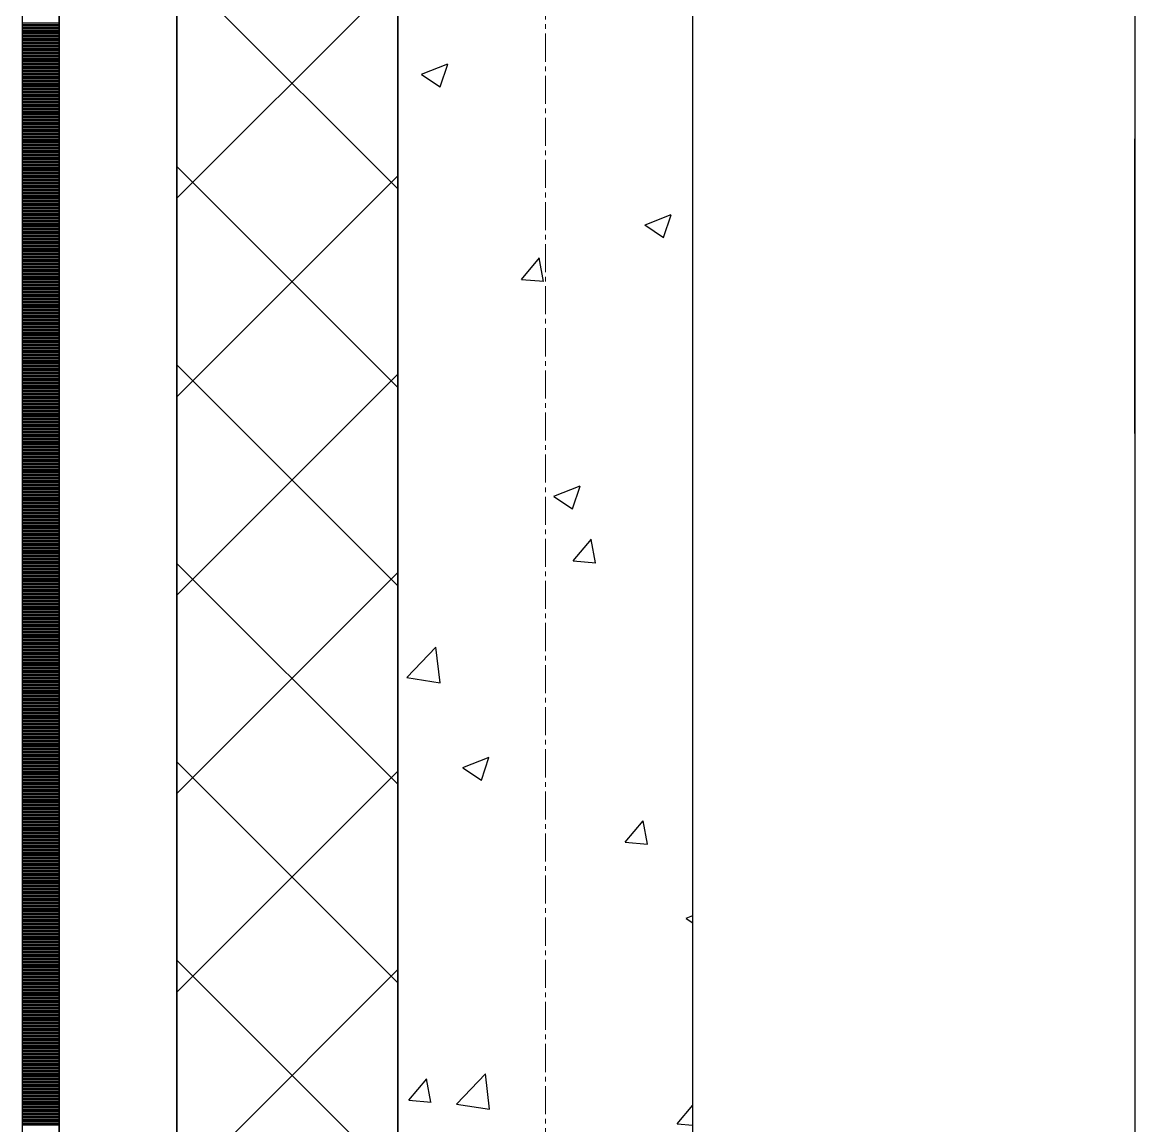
# Model space of a CAD drawing. Header units: millimetres. Extents: x -231292 to 573618, y -153144 to 564035.
# Drawn here: x 8548 to 9303, y 244696 to 245446 of the extents above; entities that cross this region are included whole.
import ezdxf

# ---------------------------------------------------------------- set-up
doc = ezdxf.new("R2010")
doc.units = ezdxf.units.MM
doc.linetypes.add('CENTER2', pattern=[28.575, 19.05, -3.175, 3.175, -3.175])
doc.layers.get('0').update_dxf_attribs({"color": 250})
for name, color, linetype, lineweight in [('АР_Стены ПЕНОблок', 250, 'Continuous', 20), ('АР_Тонкая', 250, 'Continuous', 5), ('АР_Утеплитель', 250, 'Continuous', 0), ('АР_Штриховка', 250, 'Continuous', 0), ('РД_Оси_100', 250, 'Continuous', 0)]:
    doc.layers.add(name, color=color, linetype=linetype, lineweight=lineweight)
doc.layers.add('КР_Балки-0.5', color=60, linetype='Continuous', lineweight=50, plot=False)

# ---------------------------------------------------------------- blocks, each defined once
blk = doc.blocks.new('оси_рен')
at = {"layer": 'РД_Оси_100', "color": 251, "linetype": 'CENTER2', "true_color": 0x636466}
blk.add_line((1195652.916, 135558.25), (1195652.916, 223268.25), dxfattribs=at)

msp = doc.modelspace()

# ---------------------------------------------------------------- linework, layer by layer
at = {"layer": 'АР_Стены ПЕНОблок', "color": 18, "linetype": 'Continuous', "lineweight": 25, "true_color": 0x000000}
for p, q in [((8803.243, 263866.253), (8803.243, 187666.253)), ((9003.243, 187666.253), (9003.243, 263866.253))]:
    msp.add_line(p, q, dxfattribs=at)
at = {"layer": 'АР_Тонкая', "color": 18, "linetype": 'Continuous', "lineweight": 25, "true_color": 0x000000}
for p, q in [((8548.243, 263866.253), (8548.243, 187666.253)), ((8573.243, 263866.253), (8573.243, 187666.253)), ((8573.243, 187666.253), (8573.243, 263866.253)), ((8653.243, 187666.253), (8653.243, 263866.253))]:
    msp.add_line(p, q, dxfattribs=at)
at = {"layer": 'АР_Утеплитель', "color": 18, "linetype": 'Continuous', "lineweight": 25, "true_color": 0x000000}
for p, q in [((8653.243, 263866.253), (8653.243, 187666.253)), ((8803.243, 187666.253), (8803.243, 263866.253))]:
    msp.add_line(p, q, dxfattribs=at)
at = {"layer": 'АР_Штриховка', "color": 18, "linetype": 'Continuous', "lineweight": 25, "true_color": 0x000000}
for p, q in [((8803.243, 245332.309), (8653.243, 245482.309)), ((8653.243, 245326.022), (8803.243, 245476.022)), ((8548.243, 245445.002), (8573.243, 245445.002)), ((8548.243, 245444.002), (8573.243, 245444.002)), ((8548.243, 245443.002), (8573.243, 245443.002)), ((8548.243, 245442.002), (8573.243, 245442.002)), ((8548.243, 245441.002), (8573.243, 245441.002)), ((8548.243, 245440.002), (8573.243, 245440.002)), ((8548.243, 245439.002), (8573.243, 245439.002)), ((8548.243, 245438.002), (8573.243, 245438.002)), ((8548.243, 245437.002), (8573.243, 245437.002)), ((8548.243, 245436.002), (8573.243, 245436.002)), ((8548.243, 245435.002), (8573.243, 245435.002)), ((8548.243, 245434.002), (8573.243, 245434.002)), ((8548.243, 245433.002), (8573.243, 245433.002)), ((8548.243, 245432.002), (8573.243, 245432.002)), ((8548.243, 245431.002), (8573.243, 245431.002)), ((8548.243, 245430.002), (8573.243, 245430.002)), ((8548.243, 245429.002), (8573.243, 245429.002)), ((8548.243, 245428.002), (8573.243, 245428.002)), ((8548.243, 245427.002), (8573.243, 245427.002)), ((8548.243, 245426.002), (8573.243, 245426.002)), ((8548.243, 245425.002), (8573.243, 245425.002)), ((8548.243, 245424.002), (8573.243, 245424.002)), ((8548.243, 245423.002), (8573.243, 245423.002)), ((8548.243, 245422.002), (8573.243, 245422.002)), ((8548.243, 245421.002), (8573.243, 245421.002)), ((8548.243, 245420.002), (8573.243, 245420.002)), ((8548.243, 245419.002), (8573.243, 245419.002)), ((8548.243, 245418.002), (8573.243, 245418.002)), ((8548.243, 245417.002), (8573.243, 245417.002)), ((8548.243, 245416.002), (8573.243, 245416.002)), ((8548.243, 245415.002), (8573.243, 245415.002)), ((8548.243, 245414.002), (8573.243, 245414.002)), ((8548.243, 245413.002), (8573.243, 245413.002)), ((8819.287, 245410.353), (8837.071, 245417.18)), ((8831.835, 245401.614), (8836.985, 245416.963)), ((8548.243, 245412.002), (8573.243, 245412.002)), ((8548.243, 245411.002), (8573.243, 245411.002)), ((8548.243, 245410.002), (8573.243, 245410.002)), ((8548.243, 245409.002), (8573.243, 245409.002)), ((8548.243, 245408.002), (8573.243, 245408.002)), ((8548.243, 245407.002), (8573.243, 245407.002)), ((8548.243, 245406.002), (8573.243, 245406.002)), ((8819.19, 245410.139), (8831.824, 245401.617)), ((8548.243, 245405.002), (8573.243, 245405.002)), ((8548.243, 245404.002), (8573.243, 245404.002)), ((8548.243, 245403.002), (8573.243, 245403.002)), ((8548.243, 245402.002), (8573.243, 245402.002)), ((8548.243, 245401.002), (8573.243, 245401.002)), ((8548.243, 245400.002), (8573.243, 245400.002)), ((8548.243, 245399.002), (8573.243, 245399.002)), ((8548.243, 245398.002), (8573.243, 245398.002)), ((8548.243, 245397.002), (8573.243, 245397.002)), ((8548.243, 245396.002), (8573.243, 245396.002)), ((8548.243, 245395.002), (8573.243, 245395.002)), ((8548.243, 245394.002), (8573.243, 245394.002)), ((8548.243, 245393.002), (8573.243, 245393.002)), ((8548.243, 245392.002), (8573.243, 245392.002)), ((8548.243, 245391.002), (8573.243, 245391.002)), ((8548.243, 245390.002), (8573.243, 245390.002)), ((8548.243, 245389.002), (8573.243, 245389.002)), ((8548.243, 245388.002), (8573.243, 245388.002)), ((8548.243, 245387.002), (8573.243, 245387.002)), ((8548.243, 245386.002), (8573.243, 245386.002)), ((8548.243, 245385.002), (8573.243, 245385.002)), ((8548.243, 245384.002), (8573.243, 245384.002)), ((8548.243, 245383.002), (8573.243, 245383.002)), ((8548.243, 245382.002), (8573.243, 245382.002)), ((8548.243, 245381.002), (8573.243, 245381.002)), ((8548.243, 245380.002), (8573.243, 245380.002)), ((8548.243, 245379.002), (8573.243, 245379.002)), ((8548.243, 245378.002), (8573.243, 245378.002)), ((8548.243, 245377.002), (8573.243, 245377.002)), ((8548.243, 245376.002), (8573.243, 245376.002)), ((8548.243, 245375.002), (8573.243, 245375.002)), ((8548.243, 245374.002), (8573.243, 245374.002)), ((8548.243, 245373.002), (8573.243, 245373.002)), ((8548.243, 245372.002), (8573.243, 245372.002)), ((8548.243, 245371.002), (8573.243, 245371.002)), ((8548.243, 245370.002), (8573.243, 245370.002)), ((8548.243, 245369.002), (8573.243, 245369.002)), ((8548.243, 245368.002), (8573.243, 245368.002)), ((8548.243, 245367.002), (8573.243, 245367.002)), ((8548.243, 245366.002), (8573.243, 245366.002)), ((8548.243, 245365.002), (8573.243, 245365.002)), ((8548.243, 245364.002), (8573.243, 245364.002)), ((8548.243, 245363.002), (8573.243, 245363.002)), ((8548.243, 245362.002), (8573.243, 245362.002)), ((8548.243, 245361.002), (8573.243, 245361.002)), ((8548.243, 245360.002), (8573.243, 245360.002)), ((8548.243, 245359.002), (8573.243, 245359.002)), ((8548.243, 245358.002), (8573.243, 245358.002)), ((8548.243, 245357.002), (8573.243, 245357.002)), ((8548.243, 245356.002), (8573.243, 245356.002)), ((8548.243, 245355.002), (8573.243, 245355.002)), ((8548.243, 245354.002), (8573.243, 245354.002)), ((8548.243, 245353.002), (8573.243, 245353.002)), ((8548.243, 245352.002), (8573.243, 245352.002)), ((8548.243, 245351.002), (8573.243, 245351.002)), ((8548.243, 245350.002), (8573.243, 245350.002)), ((8548.243, 245349.002), (8573.243, 245349.002)), ((8548.243, 245348.002), (8573.243, 245348.002)), ((8548.243, 245347.002), (8573.243, 245347.002)), ((8548.243, 245346.002), (8573.243, 245346.002)), ((8803.243, 245197.605), (8653.243, 245347.605)), ((8548.243, 245345.002), (8573.243, 245345.002)), ((8548.243, 245344.002), (8573.243, 245344.002)), ((8548.243, 245343.002), (8573.243, 245343.002)), ((8548.243, 245342.002), (8573.243, 245342.002)), ((8548.243, 245341.002), (8573.243, 245341.002)), ((8548.243, 245340.002), (8573.243, 245340.002)), ((8548.243, 245339.002), (8573.243, 245339.002)), ((8548.243, 245338.002), (8573.243, 245338.002)), ((8653.243, 245191.318), (8803.243, 245341.318)), ((8548.243, 245337.002), (8573.243, 245337.002)), ((8548.243, 245336.002), (8573.243, 245336.002)), ((8548.243, 245335.002), (8573.243, 245335.002)), ((8548.243, 245334.002), (8573.243, 245334.002)), ((8548.243, 245333.002), (8573.243, 245333.002)), ((8548.243, 245332.002), (8573.243, 245332.002)), ((8548.243, 245331.002), (8573.243, 245331.002)), ((8548.243, 245330.002), (8573.243, 245330.002)), ((8548.243, 245329.002), (8573.243, 245329.002)), ((8548.243, 245328.002), (8573.243, 245328.002)), ((8548.243, 245327.002), (8573.243, 245327.002)), ((8548.243, 245326.002), (8573.243, 245326.002)), ((8548.243, 245325.002), (8573.243, 245325.002)), ((8548.243, 245324.002), (8573.243, 245324.002)), ((8548.243, 245323.002), (8573.243, 245323.002)), ((8548.243, 245322.002), (8573.243, 245322.002)), ((8548.243, 245321.002), (8573.243, 245321.002)), ((8548.243, 245320.002), (8573.243, 245320.002)), ((8548.243, 245319.002), (8573.243, 245319.002)), ((8548.243, 245318.002), (8573.243, 245318.002)), ((8548.243, 245317.002), (8573.243, 245317.002)), ((8548.243, 245316.002), (8573.243, 245316.002)), ((8548.243, 245315.002), (8573.243, 245315.002)), ((8970.901, 245308.088), (8988.686, 245314.914)), ((8548.243, 245314.002), (8573.243, 245314.002)), ((8548.243, 245313.002), (8573.243, 245313.002)), ((8548.243, 245312.002), (8573.243, 245312.002)), ((8548.243, 245311.002), (8573.243, 245311.002)), ((8548.243, 245310.002), (8573.243, 245310.002)), ((8548.243, 245309.002), (8573.243, 245309.002)), ((8548.243, 245308.002), (8573.243, 245308.002)), ((8970.804, 245307.873), (8983.439, 245299.351)), ((8983.449, 245299.348), (8988.599, 245314.698)), ((8548.243, 245307.002), (8573.243, 245307.002)), ((8548.243, 245306.002), (8573.243, 245306.002)), ((8548.243, 245305.002), (8573.243, 245305.002)), ((8548.243, 245304.002), (8573.243, 245304.002)), ((8548.243, 245303.002), (8573.243, 245303.002)), ((8548.243, 245302.002), (8573.243, 245302.002)), ((8548.243, 245301.002), (8573.243, 245301.002)), ((8548.243, 245300.002), (8573.243, 245300.002)), ((8548.243, 245299.002), (8573.243, 245299.002)), ((8548.243, 245298.002), (8573.243, 245298.002)), ((8548.243, 245297.002), (8573.243, 245297.002)), ((8548.243, 245296.002), (8573.243, 245296.002)), ((8548.243, 245295.002), (8573.243, 245295.002)), ((8548.243, 245294.002), (8573.243, 245294.002)), ((8548.243, 245293.002), (8573.243, 245293.002)), ((8548.243, 245292.002), (8573.243, 245292.002)), ((8548.243, 245291.002), (8573.243, 245291.002)), ((8548.243, 245290.002), (8573.243, 245290.002)), ((8548.243, 245289.002), (8573.243, 245289.002)), ((8548.243, 245288.002), (8573.243, 245288.002)), ((8548.243, 245287.002), (8573.243, 245287.002)), ((8548.243, 245286.002), (8573.243, 245286.002)), ((8548.243, 245285.002), (8573.243, 245285.002)), ((8886.97, 245270.977), (8899.215, 245285.57)), ((8902.035, 245269.617), (8899.098, 245285.538)), ((8548.243, 245284.002), (8573.243, 245284.002)), ((8548.243, 245283.002), (8573.243, 245283.002)), ((8548.243, 245282.002), (8573.243, 245282.002)), ((8548.243, 245281.002), (8573.243, 245281.002)), ((8548.243, 245280.002), (8573.243, 245280.002)), ((8548.243, 245279.002), (8573.243, 245279.002)), ((8548.243, 245278.002), (8573.243, 245278.002)), ((8548.243, 245277.002), (8573.243, 245277.002)), ((8548.243, 245276.002), (8573.243, 245276.002)), ((8548.243, 245275.002), (8573.243, 245275.002)), ((8548.243, 245274.002), (8573.243, 245274.002)), ((8548.243, 245273.002), (8573.243, 245273.002)), ((8548.243, 245272.002), (8573.243, 245272.002)), ((8548.243, 245271.002), (8573.243, 245271.002)), ((8548.243, 245270.002), (8573.243, 245270.002)), ((8886.969, 245270.966), (8902.151, 245269.638)), ((8548.243, 245269.002), (8573.243, 245269.002)), ((8548.243, 245268.002), (8573.243, 245268.002)), ((8548.243, 245267.002), (8573.243, 245267.002)), ((8548.243, 245266.002), (8573.243, 245266.002)), ((8548.243, 245265.002), (8573.243, 245265.002)), ((8548.243, 245264.002), (8573.243, 245264.002)), ((8548.243, 245263.002), (8573.243, 245263.002)), ((8548.243, 245262.002), (8573.243, 245262.002)), ((8548.243, 245261.002), (8573.243, 245261.002)), ((8548.243, 245260.002), (8573.243, 245260.002)), ((8548.243, 245259.002), (8573.243, 245259.002)), ((8548.243, 245258.002), (8573.243, 245258.002)), ((8548.243, 245257.002), (8573.243, 245257.002)), ((8548.243, 245256.002), (8573.243, 245256.002)), ((8548.243, 245255.002), (8573.243, 245255.002)), ((8548.243, 245254.002), (8573.243, 245254.002)), ((8548.243, 245253.002), (8573.243, 245253.002)), ((8548.243, 245252.002), (8573.243, 245252.002)), ((8548.243, 245251.002), (8573.243, 245251.002)), ((8548.243, 245250.002), (8573.243, 245250.002)), ((8548.243, 245249.002), (8573.243, 245249.002)), ((8548.243, 245248.002), (8573.243, 245248.002)), ((8548.243, 245247.002), (8573.243, 245247.002)), ((8548.243, 245246.002), (8573.243, 245246.002)), ((8548.243, 245245.002), (8573.243, 245245.002)), ((8548.243, 245244.002), (8573.243, 245244.002)), ((8548.243, 245243.002), (8573.243, 245243.002)), ((8548.243, 245242.002), (8573.243, 245242.002)), ((8548.243, 245241.002), (8573.243, 245241.002)), ((8548.243, 245240.002), (8573.243, 245240.002)), ((8548.243, 245239.002), (8573.243, 245239.002)), ((8548.243, 245238.002), (8573.243, 245238.002)), ((8548.243, 245237.002), (8573.243, 245237.002)), ((8548.243, 245236.002), (8573.243, 245236.002)), ((8548.243, 245235.002), (8573.243, 245235.002)), ((8548.243, 245234.002), (8573.243, 245234.002)), ((8548.243, 245233.002), (8573.243, 245233.002)), ((8548.243, 245232.002), (8573.243, 245232.002)), ((8548.243, 245231.002), (8573.243, 245231.002)), ((8548.243, 245230.002), (8573.243, 245230.002)), ((8548.243, 245229.002), (8573.243, 245229.002)), ((8548.243, 245228.002), (8573.243, 245228.002)), ((8548.243, 245227.002), (8573.243, 245227.002)), ((8548.243, 245226.002), (8573.243, 245226.002)), ((8548.243, 245225.002), (8573.243, 245225.002)), ((8548.243, 245224.002), (8573.243, 245224.002)), ((8548.243, 245223.002), (8573.243, 245223.002)), ((8548.243, 245222.002), (8573.243, 245222.002)), ((8548.243, 245221.002), (8573.243, 245221.002)), ((8548.243, 245220.002), (8573.243, 245220.002)), ((8548.243, 245219.002), (8573.243, 245219.002)), ((8548.243, 245218.002), (8573.243, 245218.002)), ((8548.243, 245217.002), (8573.243, 245217.002)), ((8548.243, 245216.002), (8573.243, 245216.002)), ((8548.243, 245215.002), (8573.243, 245215.002)), ((8548.243, 245214.002), (8573.243, 245214.002)), ((8548.243, 245213.002), (8573.243, 245213.002)), ((8548.243, 245212.002), (8573.243, 245212.002)), ((8548.243, 245211.002), (8573.243, 245211.002)), ((8548.243, 245210.002), (8573.243, 245210.002)), ((8803.243, 245062.901), (8653.243, 245212.901)), ((8548.243, 245209.002), (8573.243, 245209.002)), ((8548.243, 245208.002), (8573.243, 245208.002)), ((8548.243, 245207.002), (8573.243, 245207.002)), ((8548.243, 245206.002), (8573.243, 245206.002)), ((8548.243, 245205.002), (8573.243, 245205.002)), ((8548.243, 245204.002), (8573.243, 245204.002)), ((8548.243, 245203.002), (8573.243, 245203.002)), ((8548.243, 245202.002), (8573.243, 245202.002)), ((8653.243, 245056.614), (8803.243, 245206.614)), ((8548.243, 245201.002), (8573.243, 245201.002)), ((8548.243, 245200.002), (8573.243, 245200.002)), ((8548.243, 245199.002), (8573.243, 245199.002)), ((8548.243, 245198.002), (8573.243, 245198.002)), ((8548.243, 245197.002), (8573.243, 245197.002)), ((8548.243, 245196.002), (8573.243, 245196.002)), ((8548.243, 245195.002), (8573.243, 245195.002)), ((8548.243, 245194.002), (8573.243, 245194.002)), ((8548.243, 245193.002), (8573.243, 245193.002)), ((8548.243, 245192.002), (8573.243, 245192.002)), ((8548.243, 245191.002), (8573.243, 245191.002)), ((8548.243, 245190.002), (8573.243, 245190.002)), ((8548.243, 245189.002), (8573.243, 245189.002)), ((8548.243, 245188.002), (8573.243, 245188.002)), ((8548.243, 245187.002), (8573.243, 245187.002)), ((8548.243, 245186.002), (8573.243, 245186.002)), ((8548.243, 245185.002), (8573.243, 245185.002)), ((8548.243, 245184.002), (8573.243, 245184.002)), ((8548.243, 245183.002), (8573.243, 245183.002)), ((8548.243, 245182.002), (8573.243, 245182.002)), ((8548.243, 245181.002), (8573.243, 245181.002)), ((8548.243, 245180.002), (8573.243, 245180.002)), ((8548.243, 245179.002), (8573.243, 245179.002)), ((8548.243, 245178.002), (8573.243, 245178.002)), ((8548.243, 245177.002), (8573.243, 245177.002)), ((8548.243, 245176.002), (8573.243, 245176.002)), ((8548.243, 245175.002), (8573.243, 245175.002)), ((8548.243, 245174.002), (8573.243, 245174.002)), ((8548.243, 245173.002), (8573.243, 245173.002)), ((8548.243, 245172.002), (8573.243, 245172.002)), ((8548.243, 245171.002), (8573.243, 245171.002)), ((8548.243, 245170.002), (8573.243, 245170.002)), ((8548.243, 245169.002), (8573.243, 245169.002)), ((8548.243, 245168.002), (8573.243, 245168.002)), ((8548.243, 245167.002), (8573.243, 245167.002)), ((8548.243, 245166.002), (8573.243, 245166.002)), ((8548.243, 245165.002), (8573.243, 245165.002)), ((8548.243, 245164.002), (8573.243, 245164.002)), ((8548.243, 245163.002), (8573.243, 245163.002)), ((8548.243, 245162.002), (8573.243, 245162.002)), ((8548.243, 245161.002), (8573.243, 245161.002)), ((8548.243, 245160.002), (8573.243, 245160.002)), ((8548.243, 245159.002), (8573.243, 245159.002)), ((8548.243, 245158.002), (8573.243, 245158.002)), ((8548.243, 245157.002), (8573.243, 245157.002)), ((8548.243, 245156.002), (8573.243, 245156.002)), ((8548.243, 245155.002), (8573.243, 245155.002)), ((8548.243, 245154.002), (8573.243, 245154.002)), ((8548.243, 245153.002), (8573.243, 245153.002)), ((8548.243, 245152.002), (8573.243, 245152.002)), ((8548.243, 245151.002), (8573.243, 245151.002)), ((8548.243, 245150.002), (8573.243, 245150.002)), ((8548.243, 245149.002), (8573.243, 245149.002)), ((8548.243, 245148.002), (8573.243, 245148.002)), ((8548.243, 245147.002), (8573.243, 245147.002)), ((8548.243, 245146.002), (8573.243, 245146.002)), ((8548.243, 245145.002), (8573.243, 245145.002)), ((8548.243, 245144.002), (8573.243, 245144.002)), ((8548.243, 245143.002), (8573.243, 245143.002)), ((8548.243, 245142.002), (8573.243, 245142.002)), ((8548.243, 245141.002), (8573.243, 245141.002)), ((8548.243, 245140.002), (8573.243, 245140.002)), ((8548.243, 245139.002), (8573.243, 245139.002)), ((8548.243, 245138.002), (8573.243, 245138.002)), ((8548.243, 245137.002), (8573.243, 245137.002)), ((8548.243, 245136.002), (8573.243, 245136.002)), ((8548.243, 245135.002), (8573.243, 245135.002)), ((8548.243, 245134.002), (8573.243, 245134.002)), ((8548.243, 245133.002), (8573.243, 245133.002)), ((8548.243, 245132.002), (8573.243, 245132.002)), ((8548.243, 245131.002), (8573.243, 245131.002)), ((8548.243, 245130.002), (8573.243, 245130.002)), ((8548.243, 245129.002), (8573.243, 245129.002)), ((8548.243, 245128.002), (8573.243, 245128.002)), ((8548.243, 245127.002), (8573.243, 245127.002)), ((8909.099, 245123.899), (8926.884, 245130.726)), ((8921.647, 245115.161), (8926.797, 245130.51)), ((8548.243, 245126.002), (8573.243, 245126.002)), ((8548.243, 245125.002), (8573.243, 245125.002)), ((8548.243, 245124.002), (8573.243, 245124.002)), ((8548.243, 245123.002), (8573.243, 245123.002)), ((8548.243, 245122.002), (8573.243, 245122.002)), ((8548.243, 245121.002), (8573.243, 245121.002)), ((8548.243, 245120.002), (8573.243, 245120.002)), ((8548.243, 245119.002), (8573.243, 245119.002)), ((8909.002, 245123.685), (8921.637, 245115.163)), ((8548.243, 245118.002), (8573.243, 245118.002)), ((8548.243, 245117.002), (8573.243, 245117.002)), ((8548.243, 245116.002), (8573.243, 245116.002)), ((8548.243, 245115.002), (8573.243, 245115.002)), ((8548.243, 245114.002), (8573.243, 245114.002)), ((8548.243, 245113.002), (8573.243, 245113.002)), ((8548.243, 245112.002), (8573.243, 245112.002)), ((8548.243, 245111.002), (8573.243, 245111.002)), ((8548.243, 245110.002), (8573.243, 245110.002)), ((8548.243, 245109.002), (8573.243, 245109.002)), ((8548.243, 245108.002), (8573.243, 245108.002)), ((8548.243, 245107.002), (8573.243, 245107.002)), ((8548.243, 245106.002), (8573.243, 245106.002)), ((8548.243, 245105.002), (8573.243, 245105.002)), ((8548.243, 245104.002), (8573.243, 245104.002)), ((8548.243, 245103.002), (8573.243, 245103.002)), ((8548.243, 245102.002), (8573.243, 245102.002)), ((8548.243, 245101.002), (8573.243, 245101.002)), ((8548.243, 245100.002), (8573.243, 245100.002)), ((8548.243, 245099.002), (8573.243, 245099.002)), ((8548.243, 245098.002), (8573.243, 245098.002)), ((8548.243, 245097.002), (8573.243, 245097.002)), ((8548.243, 245096.002), (8573.243, 245096.002)), ((8548.243, 245095.002), (8573.243, 245095.002)), ((8548.243, 245094.002), (8573.243, 245094.002)), ((8548.243, 245093.002), (8573.243, 245093.002)), ((8548.243, 245092.002), (8573.243, 245092.002)), ((8548.243, 245091.002), (8573.243, 245091.002)), ((8548.243, 245090.002), (8573.243, 245090.002)), ((8548.243, 245089.002), (8573.243, 245089.002)), ((8922.213, 245079.92), (8934.458, 245094.513)), ((8937.278, 245078.56), (8934.341, 245094.481)), ((8548.243, 245088.002), (8573.243, 245088.002)), ((8548.243, 245087.002), (8573.243, 245087.002)), ((8548.243, 245086.002), (8573.243, 245086.002)), ((8548.243, 245085.002), (8573.243, 245085.002)), ((8548.243, 245084.002), (8573.243, 245084.002)), ((8548.243, 245083.002), (8573.243, 245083.002)), ((8548.243, 245082.002), (8573.243, 245082.002)), ((8548.243, 245081.002), (8573.243, 245081.002)), ((8548.243, 245080.002), (8573.243, 245080.002)), ((8548.243, 245079.002), (8573.243, 245079.002)), ((8548.243, 245078.002), (8573.243, 245078.002)), ((8548.243, 245077.002), (8573.243, 245077.002)), ((8548.243, 245076.002), (8573.243, 245076.002)), ((8548.243, 245075.002), (8573.243, 245075.002)), ((8548.243, 245074.002), (8573.243, 245074.002)), ((8803.243, 244928.197), (8653.243, 245078.197)), ((8922.212, 245079.91), (8937.394, 245078.581)), ((8548.243, 245073.002), (8573.243, 245073.002)), ((8548.243, 245072.002), (8573.243, 245072.002)), ((8548.243, 245071.002), (8573.243, 245071.002)), ((8548.243, 245070.002), (8573.243, 245070.002)), ((8548.243, 245069.002), (8573.243, 245069.002)), ((8548.243, 245068.002), (8573.243, 245068.002)), ((8548.243, 245067.002), (8573.243, 245067.002)), ((8548.243, 245066.002), (8573.243, 245066.002)), ((8653.243, 244921.91), (8803.243, 245071.91)), ((8548.243, 245065.002), (8573.243, 245065.002)), ((8548.243, 245064.002), (8573.243, 245064.002)), ((8548.243, 245063.002), (8573.243, 245063.002)), ((8548.243, 245062.002), (8573.243, 245062.002)), ((8548.243, 245061.002), (8573.243, 245061.002)), ((8548.243, 245060.002), (8573.243, 245060.002)), ((8548.243, 245059.002), (8573.243, 245059.002)), ((8548.243, 245058.002), (8573.243, 245058.002)), ((8548.243, 245057.002), (8573.243, 245057.002)), ((8548.243, 245056.002), (8573.243, 245056.002)), ((8548.243, 245055.002), (8573.243, 245055.002)), ((8548.243, 245054.002), (8573.243, 245054.002)), ((8548.243, 245053.002), (8573.243, 245053.002)), ((8548.243, 245052.002), (8573.243, 245052.002)), ((8548.243, 245051.002), (8573.243, 245051.002)), ((8548.243, 245050.002), (8573.243, 245050.002)), ((8548.243, 245049.002), (8573.243, 245049.002)), ((8548.243, 245048.002), (8573.243, 245048.002)), ((8548.243, 245047.002), (8573.243, 245047.002)), ((8548.243, 245046.002), (8573.243, 245046.002)), ((8548.243, 245045.002), (8573.243, 245045.002)), ((8548.243, 245044.002), (8573.243, 245044.002)), ((8548.243, 245043.002), (8573.243, 245043.002)), ((8548.243, 245042.002), (8573.243, 245042.002)), ((8548.243, 245041.002), (8573.243, 245041.002)), ((8548.243, 245040.002), (8573.243, 245040.002)), ((8548.243, 245039.002), (8573.243, 245039.002)), ((8548.243, 245038.002), (8573.243, 245038.002)), ((8548.243, 245037.002), (8573.243, 245037.002)), ((8548.243, 245036.002), (8573.243, 245036.002)), ((8548.243, 245035.002), (8573.243, 245035.002)), ((8548.243, 245034.002), (8573.243, 245034.002)), ((8548.243, 245033.002), (8573.243, 245033.002)), ((8548.243, 245032.002), (8573.243, 245032.002)), ((8548.243, 245031.002), (8573.243, 245031.002)), ((8548.243, 245030.002), (8573.243, 245030.002)), ((8548.243, 245029.002), (8573.243, 245029.002)), ((8548.243, 245028.002), (8573.243, 245028.002)), ((8548.243, 245027.002), (8573.243, 245027.002)), ((8548.243, 245026.002), (8573.243, 245026.002)), ((8548.243, 245025.002), (8573.243, 245025.002)), ((8548.243, 245024.002), (8573.243, 245024.002)), ((8548.243, 245023.002), (8573.243, 245023.002)), ((8548.243, 245022.002), (8573.243, 245022.002)), ((8548.243, 245021.002), (8573.243, 245021.002)), ((8809.183, 245000.627), (8828.967, 245021.246)), ((8831.762, 244997.122), (8828.956, 245021.245)), ((8548.243, 245020.002), (8573.243, 245020.002)), ((8548.243, 245019.002), (8573.243, 245019.002)), ((8548.243, 245018.002), (8573.243, 245018.002)), ((8548.243, 245017.002), (8573.243, 245017.002)), ((8548.243, 245016.002), (8573.243, 245016.002)), ((8548.243, 245015.002), (8573.243, 245015.002)), ((8548.243, 245014.002), (8573.243, 245014.002)), ((8548.243, 245013.002), (8573.243, 245013.002)), ((8548.243, 245012.002), (8573.243, 245012.002)), ((8548.243, 245011.002), (8573.243, 245011.002)), ((8548.243, 245010.002), (8573.243, 245010.002)), ((8548.243, 245009.002), (8573.243, 245009.002)), ((8548.243, 245008.002), (8573.243, 245008.002)), ((8548.243, 245007.002), (8573.243, 245007.002)), ((8548.243, 245006.002), (8573.243, 245006.002)), ((8548.243, 245005.002), (8573.243, 245005.002)), ((8548.243, 245004.002), (8573.243, 245004.002)), ((8548.243, 245003.002), (8573.243, 245003.002)), ((8548.243, 245002.002), (8573.243, 245002.002)), ((8548.243, 245001.002), (8573.243, 245001.002)), ((8548.243, 245000.002), (8573.243, 245000.002)), ((8548.243, 244999.002), (8573.243, 244999.002)), ((8548.243, 244998.002), (8573.243, 244998.002)), ((8809.175, 245000.645), (8831.765, 244997.141)), ((8548.243, 244997.002), (8573.243, 244997.002)), ((8548.243, 244996.002), (8573.243, 244996.002)), ((8548.243, 244995.002), (8573.243, 244995.002)), ((8548.243, 244994.002), (8573.243, 244994.002)), ((8548.243, 244993.002), (8573.243, 244993.002)), ((8548.243, 244992.002), (8573.243, 244992.002)), ((8548.243, 244991.002), (8573.243, 244991.002)), ((8548.243, 244990.002), (8573.243, 244990.002)), ((8548.243, 244989.002), (8573.243, 244989.002)), ((8548.243, 244988.002), (8573.243, 244988.002)), ((8548.243, 244987.002), (8573.243, 244987.002)), ((8548.243, 244986.002), (8573.243, 244986.002)), ((8548.243, 244985.002), (8573.243, 244985.002)), ((8548.243, 244984.002), (8573.243, 244984.002)), ((8548.243, 244983.002), (8573.243, 244983.002)), ((8548.243, 244982.002), (8573.243, 244982.002)), ((8548.243, 244981.002), (8573.243, 244981.002)), ((8548.243, 244980.002), (8573.243, 244980.002)), ((8548.243, 244979.002), (8573.243, 244979.002)), ((8548.243, 244978.002), (8573.243, 244978.002)), ((8548.243, 244977.002), (8573.243, 244977.002)), ((8548.243, 244976.002), (8573.243, 244976.002)), ((8548.243, 244975.002), (8573.243, 244975.002)), ((8548.243, 244974.002), (8573.243, 244974.002)), ((8548.243, 244973.002), (8573.243, 244973.002)), ((8548.243, 244972.002), (8573.243, 244972.002)), ((8548.243, 244971.002), (8573.243, 244971.002)), ((8548.243, 244970.002), (8573.243, 244970.002)), ((8548.243, 244969.002), (8573.243, 244969.002)), ((8548.243, 244968.002), (8573.243, 244968.002)), ((8548.243, 244967.002), (8573.243, 244967.002)), ((8548.243, 244966.002), (8573.243, 244966.002)), ((8548.243, 244965.002), (8573.243, 244965.002)), ((8548.243, 244964.002), (8573.243, 244964.002)), ((8548.243, 244963.002), (8573.243, 244963.002)), ((8548.243, 244962.002), (8573.243, 244962.002)), ((8548.243, 244961.002), (8573.243, 244961.002)), ((8548.243, 244960.002), (8573.243, 244960.002)), ((8548.243, 244959.002), (8573.243, 244959.002)), ((8548.243, 244958.002), (8573.243, 244958.002)), ((8548.243, 244957.002), (8573.243, 244957.002)), ((8548.243, 244956.002), (8573.243, 244956.002)), ((8548.243, 244955.002), (8573.243, 244955.002)), ((8548.243, 244954.002), (8573.243, 244954.002)), ((8548.243, 244953.002), (8573.243, 244953.002)), ((8548.243, 244952.002), (8573.243, 244952.002)), ((8548.243, 244951.002), (8573.243, 244951.002)), ((8548.243, 244950.002), (8573.243, 244950.002)), ((8548.243, 244949.002), (8573.243, 244949.002)), ((8548.243, 244948.002), (8573.243, 244948.002)), ((8548.243, 244947.002), (8573.243, 244947.002)), ((8548.243, 244946.002), (8573.243, 244946.002)), ((8548.243, 244945.002), (8573.243, 244945.002)), ((8847.297, 244939.711), (8865.082, 244946.538)), ((8859.845, 244930.973), (8864.995, 244946.322)), ((8548.243, 244944.002), (8573.243, 244944.002)), ((8548.243, 244943.002), (8573.243, 244943.002)), ((8548.243, 244942.002), (8573.243, 244942.002)), ((8548.243, 244941.002), (8573.243, 244941.002)), ((8548.243, 244940.002), (8573.243, 244940.002)), ((8548.243, 244939.002), (8573.243, 244939.002)), ((8548.243, 244938.002), (8573.243, 244938.002)), ((8803.243, 244793.493), (8653.243, 244943.493)), ((8847.2, 244939.497), (8859.835, 244930.975)), ((8548.243, 244937.002), (8573.243, 244937.002)), ((8548.243, 244936.002), (8573.243, 244936.002)), ((8548.243, 244935.002), (8573.243, 244935.002)), ((8548.243, 244934.002), (8573.243, 244934.002)), ((8548.243, 244933.002), (8573.243, 244933.002)), ((8548.243, 244932.002), (8573.243, 244932.002)), ((8548.243, 244931.002), (8573.243, 244931.002)), ((8548.243, 244930.002), (8573.243, 244930.002)), ((8653.243, 244787.206), (8803.243, 244937.206)), ((8548.243, 244929.002), (8573.243, 244929.002)), ((8548.243, 244928.002), (8573.243, 244928.002)), ((8548.243, 244927.002), (8573.243, 244927.002)), ((8548.243, 244926.002), (8573.243, 244926.002)), ((8548.243, 244925.002), (8573.243, 244925.002)), ((8548.243, 244924.002), (8573.243, 244924.002)), ((8548.243, 244923.002), (8573.243, 244923.002)), ((8548.243, 244922.002), (8573.243, 244922.002)), ((8548.243, 244921.002), (8573.243, 244921.002)), ((8548.243, 244920.002), (8573.243, 244920.002)), ((8548.243, 244919.002), (8573.243, 244919.002)), ((8548.243, 244918.002), (8573.243, 244918.002)), ((8548.243, 244917.002), (8573.243, 244917.002)), ((8548.243, 244916.002), (8573.243, 244916.002)), ((8548.243, 244915.002), (8573.243, 244915.002)), ((8548.243, 244914.002), (8573.243, 244914.002)), ((8548.243, 244913.002), (8573.243, 244913.002)), ((8548.243, 244912.002), (8573.243, 244912.002)), ((8548.243, 244911.002), (8573.243, 244911.002)), ((8548.243, 244910.002), (8573.243, 244910.002)), ((8548.243, 244909.002), (8573.243, 244909.002)), ((8548.243, 244908.002), (8573.243, 244908.002)), ((8548.243, 244907.002), (8573.243, 244907.002)), ((8548.243, 244906.002), (8573.243, 244906.002)), ((8548.243, 244905.002), (8573.243, 244905.002)), ((8548.243, 244904.002), (8573.243, 244904.002)), ((8548.243, 244903.002), (8573.243, 244903.002)), ((8548.243, 244902.002), (8573.243, 244902.002)), ((8548.243, 244901.002), (8573.243, 244901.002)), ((8548.243, 244900.002), (8573.243, 244900.002)), ((8957.456, 244888.863), (8969.701, 244903.456)), ((8972.521, 244887.503), (8969.584, 244903.424)), ((8548.243, 244899.002), (8573.243, 244899.002)), ((8548.243, 244898.002), (8573.243, 244898.002)), ((8548.243, 244897.002), (8573.243, 244897.002)), ((8548.243, 244896.002), (8573.243, 244896.002)), ((8548.243, 244895.002), (8573.243, 244895.002)), ((8548.243, 244894.002), (8573.243, 244894.002)), ((8548.243, 244893.002), (8573.243, 244893.002)), ((8548.243, 244892.002), (8573.243, 244892.002)), ((8548.243, 244891.002), (8573.243, 244891.002)), ((8548.243, 244890.002), (8573.243, 244890.002)), ((8548.243, 244889.002), (8573.243, 244889.002)), ((8548.243, 244888.002), (8573.243, 244888.002)), ((8548.243, 244887.002), (8573.243, 244887.002)), ((8548.243, 244886.002), (8573.243, 244886.002)), ((8548.243, 244885.002), (8573.243, 244885.002)), ((8957.455, 244888.853), (8972.637, 244887.524)), ((8548.243, 244884.002), (8573.243, 244884.002)), ((8548.243, 244883.002), (8573.243, 244883.002)), ((8548.243, 244882.002), (8573.243, 244882.002)), ((8548.243, 244881.002), (8573.243, 244881.002)), ((8548.243, 244880.002), (8573.243, 244880.002)), ((8548.243, 244879.002), (8573.243, 244879.002)), ((8548.243, 244878.002), (8573.243, 244878.002)), ((8548.243, 244877.002), (8573.243, 244877.002)), ((8548.243, 244876.002), (8573.243, 244876.002)), ((8548.243, 244875.002), (8573.243, 244875.002)), ((8548.243, 244874.002), (8573.243, 244874.002)), ((8548.243, 244873.002), (8573.243, 244873.002)), ((8548.243, 244872.002), (8573.243, 244872.002)), ((8548.243, 244871.002), (8573.243, 244871.002)), ((8548.243, 244870.002), (8573.243, 244870.002)), ((8548.243, 244869.002), (8573.243, 244869.002)), ((8548.243, 244868.002), (8573.243, 244868.002)), ((8548.243, 244867.002), (8573.243, 244867.002)), ((8548.243, 244866.002), (8573.243, 244866.002)), ((8548.243, 244865.002), (8573.243, 244865.002)), ((8548.243, 244864.002), (8573.243, 244864.002)), ((8548.243, 244863.002), (8573.243, 244863.002)), ((8548.243, 244862.002), (8573.243, 244862.002)), ((8548.243, 244861.002), (8573.243, 244861.002)), ((8548.243, 244860.002), (8573.243, 244860.002)), ((8548.243, 244859.002), (8573.243, 244859.002)), ((8548.243, 244858.002), (8573.243, 244858.002)), ((8548.243, 244857.002), (8573.243, 244857.002)), ((8548.243, 244856.002), (8573.243, 244856.002)), ((8548.243, 244855.002), (8573.243, 244855.002)), ((8548.243, 244854.002), (8573.243, 244854.002)), ((8548.243, 244853.002), (8573.243, 244853.002)), ((8548.243, 244852.002), (8573.243, 244852.002)), ((8548.243, 244851.002), (8573.243, 244851.002)), ((8548.243, 244850.002), (8573.243, 244850.002)), ((8548.243, 244849.002), (8573.243, 244849.002)), ((8548.243, 244848.002), (8573.243, 244848.002)), ((8548.243, 244847.002), (8573.243, 244847.002)), ((8548.243, 244846.002), (8573.243, 244846.002)), ((8548.243, 244845.002), (8573.243, 244845.002)), ((8548.243, 244844.002), (8573.243, 244844.002)), ((8548.243, 244843.002), (8573.243, 244843.002)), ((8548.243, 244842.002), (8573.243, 244842.002)), ((8548.243, 244841.002), (8573.243, 244841.002)), ((8548.243, 244840.002), (8573.243, 244840.002)), ((8548.243, 244839.002), (8573.243, 244839.002)), ((8548.243, 244838.002), (8573.243, 244838.002)), ((8548.243, 244837.002), (8573.243, 244837.002)), ((8548.243, 244836.002), (8573.243, 244836.002)), ((8548.243, 244835.002), (8573.243, 244835.002)), ((8548.243, 244834.002), (8573.243, 244834.002)), ((8548.243, 244833.002), (8573.243, 244833.002)), ((8548.243, 244832.002), (8573.243, 244832.002)), ((8998.814, 244837.232), (9003.243, 244834.245)), ((8998.911, 244837.446), (9003.243, 244839.109)), ((8548.243, 244831.002), (8573.243, 244831.002)), ((8548.243, 244830.002), (8573.243, 244830.002)), ((8548.243, 244829.002), (8573.243, 244829.002)), ((8548.243, 244828.002), (8573.243, 244828.002)), ((8548.243, 244827.002), (8573.243, 244827.002)), ((8548.243, 244826.002), (8573.243, 244826.002)), ((8548.243, 244825.002), (8573.243, 244825.002)), ((8548.243, 244824.002), (8573.243, 244824.002)), ((8548.243, 244823.002), (8573.243, 244823.002)), ((8548.243, 244822.002), (8573.243, 244822.002)), ((8548.243, 244821.002), (8573.243, 244821.002)), ((8548.243, 244820.002), (8573.243, 244820.002)), ((8548.243, 244819.002), (8573.243, 244819.002)), ((8548.243, 244818.002), (8573.243, 244818.002)), ((8548.243, 244817.002), (8573.243, 244817.002)), ((8548.243, 244816.002), (8573.243, 244816.002)), ((8548.243, 244815.002), (8573.243, 244815.002)), ((8548.243, 244814.002), (8573.243, 244814.002)), ((8548.243, 244813.002), (8573.243, 244813.002)), ((8548.243, 244812.002), (8573.243, 244812.002)), ((8548.243, 244811.002), (8573.243, 244811.002)), ((8548.243, 244810.002), (8573.243, 244810.002)), ((8548.243, 244809.002), (8573.243, 244809.002)), ((8548.243, 244808.002), (8573.243, 244808.002)), ((8548.243, 244807.002), (8573.243, 244807.002)), ((8548.243, 244806.002), (8573.243, 244806.002)), ((8548.243, 244805.002), (8573.243, 244805.002)), ((8548.243, 244804.002), (8573.243, 244804.002)), ((8548.243, 244803.002), (8573.243, 244803.002)), ((8548.243, 244802.002), (8573.243, 244802.002)), ((8803.243, 244658.79), (8653.243, 244808.79)), ((8653.243, 244652.503), (8803.243, 244802.503)), ((8548.243, 244801.002), (8573.243, 244801.002)), ((8548.243, 244800.002), (8573.243, 244800.002)), ((8548.243, 244799.002), (8573.243, 244799.002)), ((8548.243, 244798.002), (8573.243, 244798.002)), ((8548.243, 244797.002), (8573.243, 244797.002)), ((8548.243, 244796.002), (8573.243, 244796.002)), ((8548.243, 244795.002), (8573.243, 244795.002)), ((8548.243, 244794.002), (8573.243, 244794.002)), ((8548.243, 244793.002), (8573.243, 244793.002)), ((8548.243, 244792.002), (8573.243, 244792.002)), ((8548.243, 244791.002), (8573.243, 244791.002)), ((8548.243, 244790.002), (8573.243, 244790.002)), ((8548.243, 244789.002), (8573.243, 244789.002)), ((8548.243, 244788.002), (8573.243, 244788.002)), ((8548.243, 244787.002), (8573.243, 244787.002)), ((8548.243, 244786.002), (8573.243, 244786.002)), ((8548.243, 244785.002), (8573.243, 244785.002)), ((8548.243, 244784.002), (8573.243, 244784.002)), ((8548.243, 244783.002), (8573.243, 244783.002)), ((8548.243, 244782.002), (8573.243, 244782.002)), ((8548.243, 244781.002), (8573.243, 244781.002)), ((8548.243, 244780.002), (8573.243, 244780.002)), ((8548.243, 244779.002), (8573.243, 244779.002)), ((8548.243, 244778.002), (8573.243, 244778.002)), ((8548.243, 244777.002), (8573.243, 244777.002)), ((8548.243, 244776.002), (8573.243, 244776.002)), ((8548.243, 244775.002), (8573.243, 244775.002)), ((8548.243, 244774.002), (8573.243, 244774.002)), ((8548.243, 244773.002), (8573.243, 244773.002)), ((8548.243, 244772.002), (8573.243, 244772.002)), ((8548.243, 244771.002), (8573.243, 244771.002)), ((8548.243, 244770.002), (8573.243, 244770.002)), ((8548.243, 244769.002), (8573.243, 244769.002)), ((8548.243, 244768.002), (8573.243, 244768.002)), ((8548.243, 244767.002), (8573.243, 244767.002)), ((8548.243, 244766.002), (8573.243, 244766.002)), ((8548.243, 244765.002), (8573.243, 244765.002)), ((8548.243, 244764.002), (8573.243, 244764.002)), ((8548.243, 244763.002), (8573.243, 244763.002)), ((8548.243, 244762.002), (8573.243, 244762.002)), ((8548.243, 244761.002), (8573.243, 244761.002)), ((8548.243, 244760.002), (8573.243, 244760.002)), ((8548.243, 244759.002), (8573.243, 244759.002)), ((8548.243, 244758.002), (8573.243, 244758.002)), ((8548.243, 244757.002), (8573.243, 244757.002)), ((8803.243, 244762.336), (8803.28, 244762.35)), ((8548.243, 244756.002), (8573.243, 244756.002)), ((8548.243, 244755.002), (8573.243, 244755.002)), ((8548.243, 244754.002), (8573.243, 244754.002)), ((8548.243, 244753.002), (8573.243, 244753.002)), ((8548.243, 244752.002), (8573.243, 244752.002)), ((8548.243, 244751.002), (8573.243, 244751.002)), ((8548.243, 244750.002), (8573.243, 244750.002)), ((8548.243, 244749.002), (8573.243, 244749.002)), ((8548.243, 244748.002), (8573.243, 244748.002)), ((8548.243, 244747.002), (8573.243, 244747.002)), ((8548.243, 244746.002), (8573.243, 244746.002)), ((8548.243, 244745.002), (8573.243, 244745.002)), ((8548.243, 244744.002), (8573.243, 244744.002)), ((8548.243, 244743.002), (8573.243, 244743.002)), ((8548.243, 244742.002), (8573.243, 244742.002)), ((8548.243, 244741.002), (8573.243, 244741.002)), ((8548.243, 244740.002), (8573.243, 244740.002)), ((8548.243, 244739.002), (8573.243, 244739.002)), ((8548.243, 244738.002), (8573.243, 244738.002)), ((8548.243, 244737.002), (8573.243, 244737.002)), ((8548.243, 244736.002), (8573.243, 244736.002)), ((8548.243, 244735.002), (8573.243, 244735.002)), ((8548.243, 244734.002), (8573.243, 244734.002)), ((8548.243, 244733.002), (8573.243, 244733.002)), ((8548.243, 244732.002), (8573.243, 244732.002)), ((8548.243, 244731.002), (8573.243, 244731.002)), ((8548.243, 244730.002), (8573.243, 244730.002)), ((8548.243, 244729.002), (8573.243, 244729.002)), ((8548.243, 244728.002), (8573.243, 244728.002)), ((8548.243, 244727.002), (8573.243, 244727.002)), ((8548.243, 244726.002), (8573.243, 244726.002)), ((8810.515, 244713.745), (8822.76, 244728.338)), ((8825.58, 244712.385), (8822.643, 244728.306)), ((8842.858, 244711.159), (8862.642, 244731.778)), ((8865.437, 244707.654), (8862.63, 244731.776)), ((8548.243, 244725.002), (8573.243, 244725.002)), ((8548.243, 244724.002), (8573.243, 244724.002)), ((8548.243, 244723.002), (8573.243, 244723.002)), ((8548.243, 244722.002), (8573.243, 244722.002)), ((8548.243, 244721.002), (8573.243, 244721.002)), ((8548.243, 244720.002), (8573.243, 244720.002)), ((8548.243, 244719.002), (8573.243, 244719.002)), ((8548.243, 244718.002), (8573.243, 244718.002)), ((8548.243, 244717.002), (8573.243, 244717.002)), ((8548.243, 244716.002), (8573.243, 244716.002)), ((8548.243, 244715.002), (8573.243, 244715.002)), ((8548.243, 244714.002), (8573.243, 244714.002)), ((8548.243, 244713.002), (8573.243, 244713.002)), ((8548.243, 244712.002), (8573.243, 244712.002)), ((8548.243, 244711.002), (8573.243, 244711.002)), ((8810.514, 244713.735), (8825.696, 244712.407)), ((8842.85, 244711.177), (8865.439, 244707.673)), ((8548.243, 244710.002), (8573.243, 244710.002)), ((8548.243, 244709.002), (8573.243, 244709.002)), ((8548.243, 244708.002), (8573.243, 244708.002)), ((8548.243, 244707.002), (8573.243, 244707.002)), ((8548.243, 244706.002), (8573.243, 244706.002)), ((8548.243, 244705.002), (8573.243, 244705.002)), ((8548.243, 244704.002), (8573.243, 244704.002)), ((8992.7, 244697.806), (9003.243, 244710.371)), ((8548.243, 244703.002), (8573.243, 244703.002)), ((8548.243, 244702.002), (8573.243, 244702.002)), ((8548.243, 244701.002), (8573.243, 244701.002)), ((8548.243, 244700.002), (8573.243, 244700.002)), ((8548.243, 244699.002), (8573.243, 244699.002)), ((8548.243, 244698.002), (8573.243, 244698.002)), ((8548.243, 244697.002), (8573.243, 244697.002)), ((8992.699, 244697.796), (9003.243, 244696.873))]:
    msp.add_line(p, q, dxfattribs=at)
at = {"layer": 'КР_Балки-0.5', "color": 18, "lineweight": 25, "ltscale": 200, "true_color": 0x000000}
for p, q in [((8803.244, 237366.253), (8803.244, 263866.253)), ((9303.244, 263866.253), (9303.244, 237366.253)), ((9303.244, 245166.253), (9303.244, 245366.253))]:
    msp.add_line(p, q, dxfattribs=at)

# ---------------------------------------------------------------- block references
at = {"rotation": 359.999868838025}
msp.add_blockref('оси_рен', (-1186750.035, 50655.808), dxfattribs=at)

doc.saveas('drawing.dxf')
